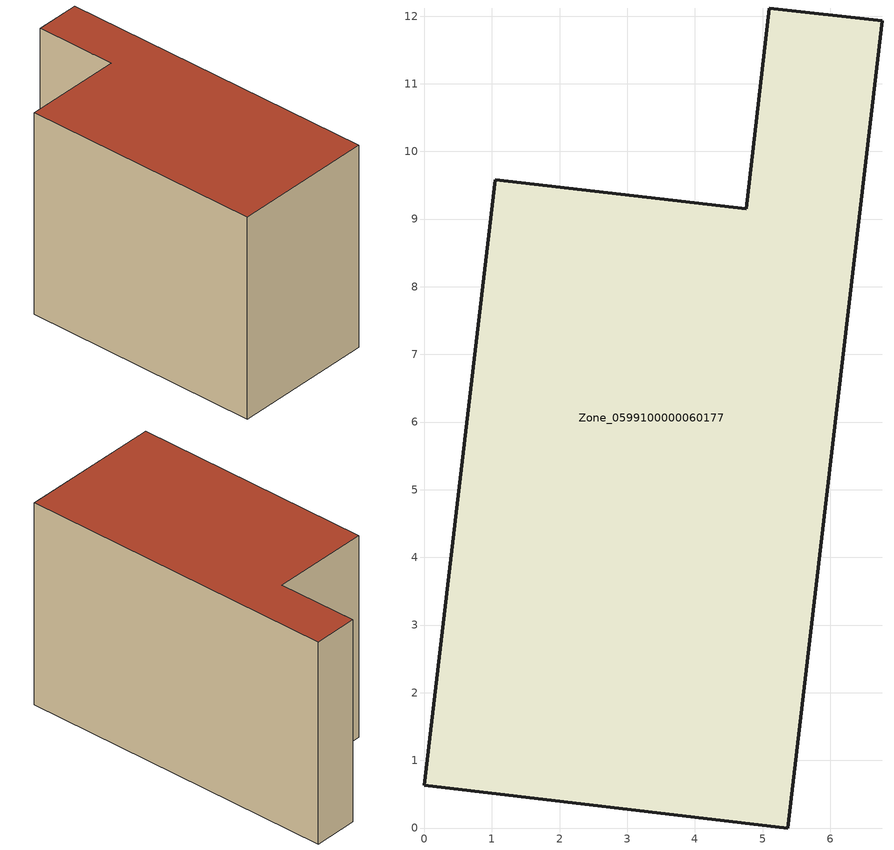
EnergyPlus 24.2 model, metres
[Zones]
Zone_0599100000060177
 floor ground (C_G): 0,0.63 1.05,9.58 4.76,9.15 5.1,12.12 6.77,11.93 5.37,0 z0
 wall outside (C_F): 1.05,9.58 0,0.63 5.37,0 6.77,11.93 5.1,12.12 4.76,9.15 1.05,9.58 z0:7.76
 roof outside (C_R): 6.77,11.93 5.1,12.12 4.76,9.15 1.05,9.58 0,0.63 5.37,0 z7.76
[BUILDING]
Pand.0599100000060177: North Axis=0; Terrain=City; Loads Convergence Tolerance Value=0.04; Temperature Convergence Tolerance Value=0.4; Solar Distribution=FullExterior; Maximum Number of Warmup Days=25; Minimum Number of Warmup Days=1
[Site:Location]
Rotterdam.The.Hague.AP_ZH_NLD Design_Conditions: Latitude=51.96; Longitude=4.45; Time Zone=1; Elevation=-4.5
[SITE:GROUNDTEMPERATURE:BUILDINGSURFACE]
18, 18, 18, 18, 18, 18, 18, 18, 18, 18, 18, 18
[MATERIAL] Thermal Absorptance=0.9; Solar Absorptance=0.7; Visible Absorptance=0.7
Name | Roughness | Thickness | Conductivity | Density | Specific Heat
G.TI.1992-2005 | MediumSmooth | 0.15 | 0.06 | 540 | 1210
F.TI.1992-2005 | Rough | 0.3 | 0.12 | 1920 | 840
R.TI.1992-2005 | MediumRough | 0.2 | 0.08 | 1500 | 1000
[CONSTRUCTION]
C_G: G.TI.1992-2005
C_F: F.TI.1992-2005
C_R: R.TI.1992-2005
[ZONE]
Zone_0599100000060177: Type=1; Multiplier=1; Ceiling Height=Autocalculate; Volume=Autocalculate; Floor Area=autocalculate; Part of Total Floor Area=Yes
[ZONEINFILTRATION:DESIGNFLOWRATE]
Infil_Zone_0599100000060177: Zone or ZoneList or Space or SpaceList=Zone_0599100000060177; Schedule=AlwaysOn; Design Flow Rate Calculation Method=Flow/Area; Flow Rate per Floor Area=0.0015; Constant Term Coefficient=1; Temperature Term Coefficient=0; Velocity Term Coefficient=0; Velocity Squared Term Coefficient=0
[HVACTEMPLATE:ZONE:IDEALLOADSAIRSYSTEM]
Zone_0599100000060177: Maximum Heating Supply Air Temperature=50; Minimum Cooling Supply Air Temperature=13; Maximum Heating Supply Air Humidity Ratio=0.0156; Minimum Cooling Supply Air Humidity Ratio=0.0077; Heating Limit=NoLimit; Cooling Limit=NoLimit; Dehumidification Control Type=ConstantSensibleHeatRatio; Cooling Sensible Heat Ratio=0.7; Dehumidification Setpoint=60; Humidification Control Type=None; Humidification Setpoint=30; Outdoor Air Method=None; Outdoor Air Flow Rate per Person=0.00944; Outdoor Air Flow Rate per Zone Floor Area=0; Outdoor Air Flow Rate per Zone=0; Demand Controlled Ventilation Type=None; Outdoor Air Economizer Type=NoEconomizer; Heat Recovery Type=None; Sensible Heat Recovery Effectiveness=0.7; Latent Heat Recovery Effectiveness=0.65
[ZONECONTROL:THERMOSTAT]
ThermostatControl_Zone_0599100000060177: Zone or ZoneList=Zone_0599100000060177; Control Type Schedule=DualSetpointControlType; Control 1=Thermostat_Zone_0599100000060177; Temperature Difference Between Cutout And Setpoint=0
[THERMOSTATSETPOINT:DUALSETPOINT]
Thermostat_Zone_0599100000060177: Heating Setpoint Temperature Schedule=HeatingSetpoint_Zone_0599100000060177; Cooling Setpoint Temperature Schedule=CoolingSetpoint_Zone_0599100000060177
[SCHEDULE:COMPACT]
HeatingSetpoint_Zone_0599100000060177: Through: 12/31, For: AllDays, Until: 24:00, 21
CoolingSetpoint_Zone_0599100000060177: Through: 12/31, For: AllDays, Until: 24:00, 24
DualSetpointControlType: Through: 12/31, For: AllDays, Until: 24:00, 4
AlwaysOn: Through: 12/31, For: AllDays, Until: 24:00, 1
